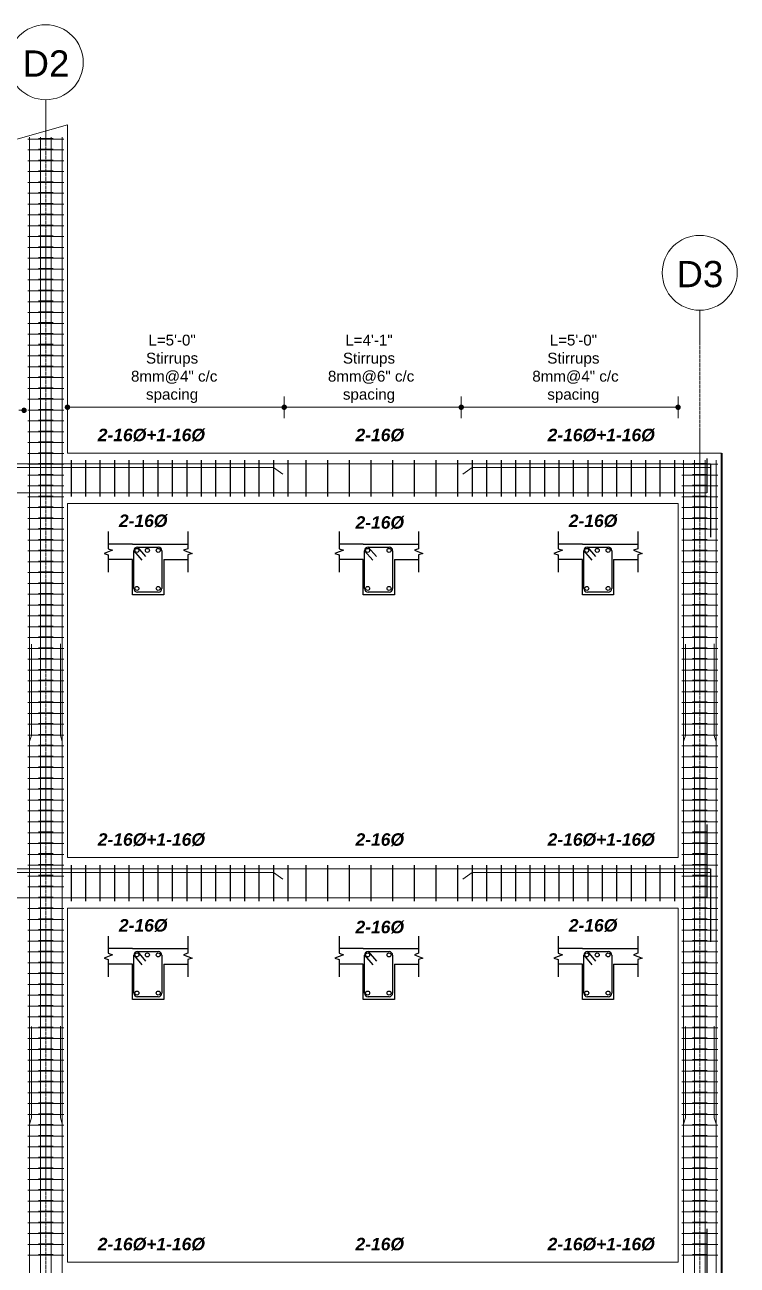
# Model space of a CAD drawing. Header units: inches. Extents: x 115570 to 265311, y 61168 to 314550.
# Drawn here: x 173047.9 to 173245, y 62646.5 to 62989.9 of the extents above; entities that cross this region are included whole.
import ezdxf

# ---------------------------------------------------------------- set-up
doc = ezdxf.new("R2010")
doc.units = ezdxf.units.IN
doc.header["$MEASUREMENT"] = 0
doc.linetypes.add('(edited 28 Aug)Admin Building_Umesh copy$0$DASHED', pattern=[0.75, 0.5, -0.25])
doc.layers.get('0').update_dxf_attribs({"lineweight": 25})
doc.layers.add('(edited 28 Aug)Admin Building_Umesh copy$0$0 Beam Rebar', color=3, linetype='Continuous')
doc.layers.add('0 Beam Rebar', color=3, linetype='Continuous')
for name, color, linetype, lineweight in [('(edited 28 Aug)Admin Building_Umesh copy$0$0 Center Line', 191, '(edited 28 Aug)Admin Building_Umesh copy$0$DASHED', 9), ('(edited 28 Aug)Admin Building_Umesh copy$0$0 Column Rebar', 4, 'Continuous', 20), ('0 dimension lines', 4, 'Continuous', 18), ('0 wall', 7, 'Continuous', 40)]:
    doc.layers.add(name, color=color, linetype=linetype, lineweight=lineweight)
doc.styles.add('(edited 28 Aug)Admin Building_Umesh copy$0$MtXpl_Arial', font='arialbi.ttf')
doc.styles.add('(edited 28 Aug)Admin Building_Umesh copy$0$Standard', font='arial.ttf')
doc.styles.add('arial.', font='arial.ttf')

# ---------------------------------------------------------------- blocks, each defined once
blk = doc.blocks.new('_Dot')
at = {"color": 0, "linetype": 'ByBlock', "lineweight": -2}
blk.add_line((-0.5, 0), (-1, 0), dxfattribs=at)
at = {"color": 0, "linetype": 'ByBlock', "const_width": 0.5}
blk.add_lwpolyline([(-0.25, 0, 1), (0.25, 0, 1)], format="xyb", close=True, dxfattribs=at)

msp = doc.modelspace()

# ---------------------------------------------------------------- linework, layer by layer
at = {"layer": '(edited 28 Aug)Admin Building_Umesh copy$0$0 Beam Rebar', "ltscale": 10, "transparency": 33554687}
for points in [[(173070.97, 62849.58), (173070.97, 62844.83), (173072.15, 62844.4), (173069.78, 62843.53), (173070.97, 62843.1), (173070.97, 62838.35)], [(173092.99, 62849.58), (173092.99, 62844.83), (173091.8, 62844.4), (173094.18, 62843.53), (173092.99, 62843.1), (173092.99, 62838.35)], [(173134.83, 62849.58), (173134.83, 62844.83), (173136.02, 62844.4), (173133.64, 62843.53), (173134.83, 62843.1), (173134.83, 62838.35)], [(173156.86, 62849.58), (173156.86, 62844.83), (173155.67, 62844.4), (173158.04, 62843.53), (173156.86, 62843.1), (173156.86, 62838.35)], [(173195.48, 62849.58), (173195.48, 62844.83), (173196.67, 62844.4), (173194.29, 62843.53), (173195.48, 62843.1), (173195.48, 62838.35)], [(173217.5, 62849.58), (173217.5, 62844.83), (173216.32, 62844.4), (173218.69, 62843.53), (173217.5, 62843.1), (173217.5, 62838.35)], [(173070.97, 62737.58), (173070.97, 62732.83), (173072.15, 62732.4), (173069.78, 62731.53), (173070.97, 62731.1), (173070.97, 62726.35)], [(173092.99, 62737.58), (173092.99, 62732.83), (173091.8, 62732.4), (173094.18, 62731.53), (173092.99, 62731.1), (173092.99, 62726.35)], [(173134.83, 62737.58), (173134.83, 62732.83), (173136.02, 62732.4), (173133.64, 62731.53), (173134.83, 62731.1), (173134.83, 62726.35)], [(173156.86, 62737.58), (173156.86, 62732.83), (173155.67, 62732.4), (173158.04, 62731.53), (173156.86, 62731.1), (173156.86, 62726.35)], [(173195.48, 62737.58), (173195.48, 62732.83), (173196.67, 62732.4), (173194.29, 62731.53), (173195.48, 62731.1), (173195.48, 62726.35)], [(173217.5, 62737.58), (173217.5, 62732.83), (173216.32, 62732.4), (173218.69, 62731.53), (173217.5, 62731.1), (173217.5, 62726.35)]]:
    msp.add_lwpolyline(points, dxfattribs=at)
for centre in [(173078.88, 62844.39), (173081.77, 62844.39), (173084.79, 62844.39), (173142.74, 62844.39), (173148.66, 62844.39), (173203.39, 62844.39), (173206.29, 62844.39), (173209.31, 62844.39), (173078.88, 62833.84), (173084.79, 62833.84), (173142.74, 62833.84), (173148.66, 62833.84), (173203.39, 62833.84), (173209.31, 62833.84), (173078.88, 62732.39), (173081.77, 62732.39), (173084.79, 62732.39), (173142.74, 62732.39), (173148.66, 62732.39), (173203.39, 62732.39), (173206.29, 62732.39), (173209.31, 62732.39), (173078.88, 62721.84), (173084.79, 62721.84), (173142.74, 62721.84), (173148.66, 62721.84), (173203.39, 62721.84), (173209.31, 62721.84)]:
    msp.add_circle(centre, 0.553, dxfattribs=at)
for centre, start, end in [((173079.05, 62844.28), 90, 180), ((173084.79, 62844.28), 0, 90), ((173142.91, 62844.28), 90, 180), ((173148.66, 62844.28), 0, 90), ((173203.56, 62844.28), 90, 180), ((173209.31, 62844.28), 0, 90), ((173079.05, 62833.84), 180, 270), ((173084.79, 62833.84), 270, 0), ((173142.91, 62833.84), 180, 270), ((173148.66, 62833.84), 270, 0), ((173203.56, 62833.84), 180, 270), ((173209.31, 62833.84), 270, 0), ((173079.05, 62732.28), 90, 180), ((173084.79, 62732.28), 0, 90), ((173142.91, 62732.28), 90, 180), ((173148.66, 62732.28), 0, 90), ((173203.56, 62732.28), 90, 180), ((173209.31, 62732.28), 0, 90), ((173079.05, 62721.84), 180, 270), ((173084.79, 62721.84), 270, 0), ((173142.91, 62721.84), 180, 270), ((173148.66, 62721.84), 270, 0), ((173203.56, 62721.84), 180, 270), ((173209.31, 62721.84), 270, 0)]:
    msp.add_arc(centre, 1.01, start, end, dxfattribs=at)
at = {"layer": '(edited 28 Aug)Admin Building_Umesh copy$0$0 Center Line', "ltscale": 0.01, "transparency": 33554559}
for p, q in [((173053.66, 62969.14), (173053.66, 62502.03)), ((173234.66, 62910.85), (173234.66, 62502.03))]:
    msp.add_line(p, q, dxfattribs=at)
at = {"layer": '(edited 28 Aug)Admin Building_Umesh copy$0$0 Center Line', "linetype": 'Continuous', "ltscale": 100, "transparency": 33554687}
for centre in [(173053.66, 62979.51), (173234.66, 62921.22)]:
    msp.add_circle(centre, 10.37, dxfattribs=at)
at = {"layer": '(edited 28 Aug)Admin Building_Umesh copy$0$0 Column Rebar'}
for p, q in [((173048.69, 62958.23), (173058.69, 62958.23)), ((173051.69, 62958.42), (173055.69, 62958.42)), ((173048.69, 62955.23), (173058.69, 62955.23)), ((173048.69, 62952.23), (173058.69, 62952.23)), ((173051.69, 62955.42), (173055.69, 62955.42)), ((173051.69, 62952.42), (173055.69, 62952.42)), ((173048.69, 62949.23), (173058.69, 62949.23)), ((173051.69, 62949.42), (173055.69, 62949.42)), ((173048.69, 62946.23), (173058.69, 62946.23)), ((173051.69, 62946.42), (173055.69, 62946.42)), ((173048.69, 62943.23), (173058.69, 62943.23)), ((173051.69, 62943.42), (173055.69, 62943.42)), ((173048.69, 62940.23), (173058.69, 62940.23)), ((173051.69, 62940.42), (173055.69, 62940.42)), ((173048.69, 62937.23), (173058.69, 62937.23)), ((173051.69, 62937.42), (173055.69, 62937.42)), ((173048.69, 62934.23), (173058.69, 62934.23)), ((173051.69, 62934.42), (173055.69, 62934.42)), ((173048.69, 62931.23), (173058.69, 62931.23)), ((173048.69, 62928.23), (173058.69, 62928.23)), ((173051.69, 62931.42), (173055.69, 62931.42)), ((173051.69, 62928.42), (173055.69, 62928.42)), ((173048.69, 62925.23), (173058.69, 62925.23)), ((173051.69, 62925.42), (173055.69, 62925.42)), ((173048.69, 62922.23), (173058.69, 62922.23)), ((173051.69, 62922.42), (173055.69, 62922.42)), ((173048.69, 62919.23), (173058.69, 62919.23)), ((173051.69, 62919.42), (173055.69, 62919.42)), ((173048.69, 62916.23), (173058.69, 62916.23)), ((173051.69, 62916.42), (173055.69, 62916.42)), ((173048.69, 62913.23), (173058.69, 62913.23)), ((173051.69, 62913.42), (173055.69, 62913.42)), ((173048.69, 62910.23), (173058.69, 62910.23)), ((173051.69, 62910.42), (173055.69, 62910.42)), ((173048.69, 62907.23), (173058.69, 62907.23)), ((173048.69, 62904.23), (173058.69, 62904.23)), ((173051.69, 62907.42), (173055.69, 62907.42)), ((173051.69, 62904.42), (173055.69, 62904.42)), ((173048.69, 62901.23), (173058.69, 62901.23)), ((173051.69, 62901.42), (173055.69, 62901.42)), ((173048.69, 62898.23), (173058.69, 62898.23)), ((173051.69, 62898.42), (173055.69, 62898.42)), ((173048.69, 62895.23), (173058.69, 62895.23)), ((173051.69, 62895.42), (173055.69, 62895.42)), ((173048.69, 62892.23), (173058.69, 62892.23)), ((173051.69, 62892.42), (173055.69, 62892.42)), ((173048.69, 62889.23), (173058.69, 62889.23)), ((173051.69, 62889.42), (173055.69, 62889.42)), ((173048.69, 62886.23), (173058.69, 62886.23)), ((173051.69, 62886.42), (173055.69, 62886.42)), ((173048.69, 62883.23), (173058.69, 62883.23)), ((173048.69, 62880.23), (173058.69, 62880.23)), ((173051.69, 62883.42), (173055.69, 62883.42)), ((173051.69, 62880.42), (173055.69, 62880.42)), ((173048.69, 62877.23), (173058.69, 62877.23)), ((173051.69, 62877.42), (173055.69, 62877.42)), ((173048.69, 62874.23), (173058.69, 62874.23)), ((173051.69, 62874.42), (173055.69, 62874.42)), ((173048.69, 62871.23), (173058.69, 62871.23)), ((173051.69, 62871.42), (173055.69, 62871.42)), ((173048.69, 62868.23), (173058.69, 62868.23)), ((173051.69, 62868.42), (173055.69, 62868.42)), ((173229.69, 62868.23), (173239.69, 62868.23)), ((173232.69, 62868.42), (173236.69, 62868.42)), ((173048.69, 62865.23), (173058.69, 62865.23)), ((173051.69, 62865.42), (173055.69, 62865.42)), ((173229.69, 62865.23), (173239.69, 62865.23)), ((173232.69, 62865.42), (173236.69, 62865.42)), ((173048.69, 62862.23), (173058.69, 62862.23)), ((173051.69, 62862.42), (173055.69, 62862.42)), ((173229.69, 62862.23), (173239.69, 62862.23)), ((173232.69, 62862.42), (173236.69, 62862.42)), ((173048.69, 62859.23), (173058.69, 62859.23)), ((173048.69, 62856.23), (173058.69, 62856.23)), ((173051.69, 62859.42), (173055.69, 62859.42)), ((173051.69, 62856.42), (173055.69, 62856.42)), ((173229.69, 62859.23), (173239.69, 62859.23)), ((173229.69, 62856.23), (173239.69, 62856.23)), ((173232.69, 62859.42), (173236.69, 62859.42)), ((173232.69, 62856.42), (173236.69, 62856.42)), ((173048.69, 62853.23), (173058.69, 62853.23)), ((173051.69, 62853.42), (173055.69, 62853.42)), ((173229.69, 62853.23), (173239.69, 62853.23)), ((173232.69, 62853.42), (173236.69, 62853.42)), ((173048.69, 62850.23), (173058.69, 62850.23)), ((173051.69, 62850.42), (173055.69, 62850.42)), ((173229.69, 62850.23), (173239.69, 62850.23)), ((173232.69, 62850.42), (173236.69, 62850.42)), ((173048.69, 62847.23), (173058.69, 62847.23)), ((173051.69, 62847.42), (173055.69, 62847.42)), ((173229.69, 62847.23), (173239.69, 62847.23)), ((173232.69, 62847.42), (173236.69, 62847.42)), ((173048.69, 62844.23), (173058.69, 62844.23)), ((173051.69, 62844.42), (173055.69, 62844.42)), ((173229.69, 62844.23), (173239.69, 62844.23)), ((173232.69, 62844.42), (173236.69, 62844.42)), ((173048.69, 62841.23), (173058.69, 62841.23)), ((173051.69, 62841.42), (173055.69, 62841.42)), ((173229.69, 62841.23), (173239.69, 62841.23)), ((173232.69, 62841.42), (173236.69, 62841.42)), ((173048.69, 62838.23), (173058.69, 62838.23)), ((173051.69, 62838.42), (173055.69, 62838.42)), ((173051.69, 62835.42), (173055.69, 62835.42)), ((173229.69, 62838.23), (173239.69, 62838.23)), ((173232.69, 62838.42), (173236.69, 62838.42)), ((173232.69, 62835.42), (173236.69, 62835.42)), ((173048.69, 62835.23), (173058.69, 62835.23)), ((173048.69, 62832.23), (173058.69, 62832.23)), ((173051.69, 62832.42), (173055.69, 62832.42)), ((173229.69, 62835.23), (173239.69, 62835.23)), ((173229.69, 62832.23), (173239.69, 62832.23)), ((173232.69, 62832.42), (173236.69, 62832.42)), ((173048.69, 62829.23), (173058.69, 62829.23)), ((173051.69, 62829.42), (173055.69, 62829.42)), ((173229.69, 62829.23), (173239.69, 62829.23)), ((173232.69, 62829.42), (173236.69, 62829.42)), ((173048.69, 62826.23), (173058.69, 62826.23)), ((173051.69, 62826.42), (173055.69, 62826.42)), ((173229.69, 62826.23), (173239.69, 62826.23)), ((173232.69, 62826.42), (173236.69, 62826.42)), ((173048.69, 62823.23), (173058.69, 62823.23)), ((173051.69, 62823.42), (173055.69, 62823.42)), ((173229.69, 62823.23), (173239.69, 62823.23)), ((173232.69, 62823.42), (173236.69, 62823.42)), ((173048.69, 62820.23), (173058.69, 62820.23)), ((173051.69, 62820.42), (173055.69, 62820.42)), ((173229.69, 62820.23), (173239.69, 62820.23)), ((173232.69, 62820.42), (173236.69, 62820.42)), ((173048.69, 62817.23), (173058.69, 62817.23)), ((173051.69, 62817.42), (173055.69, 62817.42)), ((173229.69, 62817.23), (173239.69, 62817.23)), ((173232.69, 62817.42), (173236.69, 62817.42)), ((173048.69, 62814.23), (173058.69, 62814.23)), ((173051.69, 62814.42), (173055.69, 62814.42)), ((173051.69, 62811.42), (173055.69, 62811.42)), ((173229.69, 62814.23), (173239.69, 62814.23)), ((173232.69, 62814.42), (173236.69, 62814.42)), ((173232.69, 62811.42), (173236.69, 62811.42)), ((173048.69, 62811.23), (173058.69, 62811.23)), ((173048.69, 62808.23), (173058.69, 62808.23)), ((173051.69, 62808.42), (173055.69, 62808.42)), ((173229.69, 62811.23), (173239.69, 62811.23)), ((173229.69, 62808.23), (173239.69, 62808.23)), ((173232.69, 62808.42), (173236.69, 62808.42)), ((173048.69, 62805.23), (173058.69, 62805.23)), ((173051.69, 62805.42), (173055.69, 62805.42)), ((173229.69, 62805.23), (173239.69, 62805.23)), ((173232.69, 62805.42), (173236.69, 62805.42)), ((173048.69, 62802.23), (173058.69, 62802.23)), ((173051.69, 62802.42), (173055.69, 62802.42)), ((173229.69, 62802.23), (173239.69, 62802.23)), ((173232.69, 62802.42), (173236.69, 62802.42)), ((173048.69, 62799.23), (173058.69, 62799.23)), ((173051.69, 62799.42), (173055.69, 62799.42)), ((173229.69, 62799.23), (173239.69, 62799.23)), ((173232.69, 62799.42), (173236.69, 62799.42)), ((173048.69, 62796.23), (173058.69, 62796.23)), ((173051.69, 62796.42), (173055.69, 62796.42)), ((173229.69, 62796.23), (173239.69, 62796.23)), ((173232.69, 62796.42), (173236.69, 62796.42)), ((173048.69, 62793.23), (173058.69, 62793.23)), ((173051.69, 62793.42), (173055.69, 62793.42)), ((173229.69, 62793.23), (173239.69, 62793.23)), ((173232.69, 62793.42), (173236.69, 62793.42)), ((173048.69, 62790.23), (173058.69, 62790.23)), ((173051.69, 62790.42), (173055.69, 62790.42)), ((173051.69, 62787.42), (173055.69, 62787.42)), ((173229.69, 62790.23), (173239.69, 62790.23)), ((173232.69, 62790.42), (173236.69, 62790.42)), ((173232.69, 62787.42), (173236.69, 62787.42)), ((173048.69, 62787.23), (173058.69, 62787.23)), ((173048.69, 62784.23), (173058.69, 62784.23)), ((173051.69, 62784.42), (173055.69, 62784.42)), ((173229.69, 62787.23), (173239.69, 62787.23)), ((173229.69, 62784.23), (173239.69, 62784.23)), ((173232.69, 62784.42), (173236.69, 62784.42)), ((173048.69, 62781.23), (173058.69, 62781.23)), ((173051.69, 62781.42), (173055.69, 62781.42)), ((173229.69, 62781.23), (173239.69, 62781.23)), ((173232.69, 62781.42), (173236.69, 62781.42)), ((173048.69, 62778.23), (173058.69, 62778.23)), ((173051.69, 62778.42), (173055.69, 62778.42)), ((173229.69, 62778.23), (173239.69, 62778.23)), ((173232.69, 62778.42), (173236.69, 62778.42)), ((173048.69, 62775.23), (173058.69, 62775.23)), ((173051.69, 62775.42), (173055.69, 62775.42)), ((173229.69, 62775.23), (173239.69, 62775.23)), ((173232.69, 62775.42), (173236.69, 62775.42)), ((173048.69, 62772.23), (173058.69, 62772.23)), ((173051.69, 62772.42), (173055.69, 62772.42)), ((173229.69, 62772.23), (173239.69, 62772.23)), ((173232.69, 62772.42), (173236.69, 62772.42)), ((173048.69, 62769.23), (173058.69, 62769.23)), ((173051.69, 62769.42), (173055.69, 62769.42)), ((173229.69, 62769.23), (173239.69, 62769.23)), ((173232.69, 62769.42), (173236.69, 62769.42)), ((173048.69, 62766.23), (173058.69, 62766.23)), ((173051.69, 62766.42), (173055.69, 62766.42)), ((173051.69, 62763.42), (173055.69, 62763.42)), ((173229.69, 62766.23), (173239.69, 62766.23)), ((173232.69, 62766.42), (173236.69, 62766.42)), ((173232.69, 62763.42), (173236.69, 62763.42)), ((173048.69, 62763.23), (173058.69, 62763.23)), ((173048.69, 62760.23), (173058.69, 62760.23)), ((173051.69, 62760.42), (173055.69, 62760.42)), ((173229.69, 62763.23), (173239.69, 62763.23)), ((173229.69, 62760.23), (173239.69, 62760.23)), ((173232.69, 62760.42), (173236.69, 62760.42)), ((173048.69, 62757.23), (173058.69, 62757.23)), ((173051.69, 62757.42), (173055.69, 62757.42)), ((173229.69, 62757.23), (173239.69, 62757.23)), ((173232.69, 62757.42), (173236.69, 62757.42)), ((173048.69, 62754.23), (173058.69, 62754.23)), ((173051.69, 62754.42), (173055.69, 62754.42)), ((173229.69, 62754.23), (173239.69, 62754.23)), ((173232.69, 62754.42), (173236.69, 62754.42)), ((173048.69, 62751.23), (173058.69, 62751.23)), ((173051.69, 62751.42), (173055.69, 62751.42)), ((173229.69, 62751.23), (173239.69, 62751.23)), ((173232.69, 62751.42), (173236.69, 62751.42)), ((173048.69, 62748.23), (173058.69, 62748.23)), ((173051.69, 62748.42), (173055.69, 62748.42)), ((173229.69, 62748.23), (173239.69, 62748.23)), ((173232.69, 62748.42), (173236.69, 62748.42)), ((173048.69, 62745.23), (173058.69, 62745.23)), ((173051.69, 62745.42), (173055.69, 62745.42)), ((173229.69, 62745.23), (173239.69, 62745.23)), ((173232.69, 62745.42), (173236.69, 62745.42)), ((173048.69, 62742.23), (173058.69, 62742.23)), ((173051.69, 62742.42), (173055.69, 62742.42)), ((173051.69, 62739.42), (173055.69, 62739.42)), ((173229.69, 62742.23), (173239.69, 62742.23)), ((173232.69, 62742.42), (173236.69, 62742.42)), ((173232.69, 62739.42), (173236.69, 62739.42)), ((173048.69, 62739.23), (173058.69, 62739.23)), ((173048.69, 62736.23), (173058.69, 62736.23)), ((173051.69, 62736.42), (173055.69, 62736.42)), ((173229.69, 62739.23), (173239.69, 62739.23)), ((173229.69, 62736.23), (173239.69, 62736.23)), ((173232.69, 62736.42), (173236.69, 62736.42)), ((173048.69, 62733.23), (173058.69, 62733.23)), ((173051.69, 62733.42), (173055.69, 62733.42)), ((173229.69, 62733.23), (173239.69, 62733.23)), ((173232.69, 62733.42), (173236.69, 62733.42)), ((173048.69, 62730.23), (173058.69, 62730.23)), ((173051.69, 62730.42), (173055.69, 62730.42)), ((173229.69, 62730.23), (173239.69, 62730.23)), ((173232.69, 62730.42), (173236.69, 62730.42)), ((173048.69, 62727.23), (173058.69, 62727.23)), ((173051.69, 62727.42), (173055.69, 62727.42)), ((173229.69, 62727.23), (173239.69, 62727.23)), ((173232.69, 62727.42), (173236.69, 62727.42)), ((173048.69, 62724.23), (173058.69, 62724.23)), ((173051.69, 62724.42), (173055.69, 62724.42)), ((173229.69, 62724.23), (173239.69, 62724.23)), ((173232.69, 62724.42), (173236.69, 62724.42)), ((173048.69, 62721.23), (173058.69, 62721.23)), ((173051.69, 62721.42), (173055.69, 62721.42)), ((173229.69, 62721.23), (173239.69, 62721.23)), ((173232.69, 62721.42), (173236.69, 62721.42)), ((173048.69, 62718.23), (173058.69, 62718.23)), ((173048.69, 62715.23), (173058.69, 62715.23)), ((173051.69, 62718.42), (173055.69, 62718.42)), ((173051.69, 62715.42), (173055.69, 62715.42)), ((173229.69, 62718.23), (173239.69, 62718.23)), ((173229.69, 62715.23), (173239.69, 62715.23)), ((173232.69, 62718.42), (173236.69, 62718.42)), ((173232.69, 62715.42), (173236.69, 62715.42)), ((173048.69, 62712.23), (173058.69, 62712.23)), ((173051.69, 62712.42), (173055.69, 62712.42)), ((173229.69, 62712.23), (173239.69, 62712.23)), ((173232.69, 62712.42), (173236.69, 62712.42)), ((173048.69, 62709.23), (173058.69, 62709.23)), ((173051.69, 62709.42), (173055.69, 62709.42)), ((173229.69, 62709.23), (173239.69, 62709.23)), ((173232.69, 62709.42), (173236.69, 62709.42)), ((173048.69, 62706.23), (173058.69, 62706.23)), ((173051.69, 62706.42), (173055.69, 62706.42)), ((173229.69, 62706.23), (173239.69, 62706.23)), ((173232.69, 62706.42), (173236.69, 62706.42)), ((173048.69, 62703.23), (173058.69, 62703.23)), ((173051.69, 62703.42), (173055.69, 62703.42)), ((173229.69, 62703.23), (173239.69, 62703.23)), ((173232.69, 62703.42), (173236.69, 62703.42)), ((173048.69, 62700.23), (173058.69, 62700.23)), ((173051.69, 62700.42), (173055.69, 62700.42)), ((173229.69, 62700.23), (173239.69, 62700.23)), ((173232.69, 62700.42), (173236.69, 62700.42)), ((173048.69, 62697.23), (173058.69, 62697.23)), ((173051.69, 62697.42), (173055.69, 62697.42)), ((173229.69, 62697.23), (173239.69, 62697.23)), ((173232.69, 62697.42), (173236.69, 62697.42)), ((173048.69, 62694.23), (173058.69, 62694.23)), ((173048.69, 62691.23), (173058.69, 62691.23)), ((173051.69, 62694.42), (173055.69, 62694.42)), ((173051.69, 62691.42), (173055.69, 62691.42)), ((173229.69, 62694.23), (173239.69, 62694.23)), ((173229.69, 62691.23), (173239.69, 62691.23)), ((173232.69, 62694.42), (173236.69, 62694.42)), ((173232.69, 62691.42), (173236.69, 62691.42)), ((173048.69, 62688.23), (173058.69, 62688.23)), ((173051.69, 62688.42), (173055.69, 62688.42)), ((173229.69, 62688.23), (173239.69, 62688.23)), ((173232.69, 62688.42), (173236.69, 62688.42)), ((173048.69, 62685.23), (173058.69, 62685.23)), ((173051.69, 62685.42), (173055.69, 62685.42)), ((173229.69, 62685.23), (173239.69, 62685.23)), ((173232.69, 62685.42), (173236.69, 62685.42)), ((173048.69, 62682.23), (173058.69, 62682.23)), ((173051.69, 62682.42), (173055.69, 62682.42)), ((173229.69, 62682.23), (173239.69, 62682.23)), ((173232.69, 62682.42), (173236.69, 62682.42)), ((173048.69, 62679.23), (173058.69, 62679.23)), ((173051.69, 62679.42), (173055.69, 62679.42)), ((173229.69, 62679.23), (173239.69, 62679.23)), ((173232.69, 62679.42), (173236.69, 62679.42)), ((173048.69, 62676.23), (173058.69, 62676.23)), ((173051.69, 62676.42), (173055.69, 62676.42)), ((173229.69, 62676.23), (173239.69, 62676.23)), ((173232.69, 62676.42), (173236.69, 62676.42)), ((173048.69, 62673.23), (173058.69, 62673.23)), ((173051.69, 62673.42), (173055.69, 62673.42)), ((173229.69, 62673.23), (173239.69, 62673.23)), ((173232.69, 62673.42), (173236.69, 62673.42)), ((173048.69, 62670.23), (173058.69, 62670.23)), ((173048.69, 62667.23), (173058.69, 62667.23)), ((173051.69, 62670.42), (173055.69, 62670.42)), ((173051.69, 62667.42), (173055.69, 62667.42)), ((173229.69, 62670.23), (173239.69, 62670.23)), ((173229.69, 62667.23), (173239.69, 62667.23)), ((173232.69, 62670.42), (173236.69, 62670.42)), ((173232.69, 62667.42), (173236.69, 62667.42)), ((173048.69, 62664.23), (173058.69, 62664.23)), ((173051.69, 62664.42), (173055.69, 62664.42)), ((173229.69, 62664.23), (173239.69, 62664.23)), ((173232.69, 62664.42), (173236.69, 62664.42)), ((173048.69, 62661.23), (173058.69, 62661.23)), ((173051.69, 62661.42), (173055.69, 62661.42)), ((173229.69, 62661.23), (173239.69, 62661.23)), ((173232.69, 62661.42), (173236.69, 62661.42)), ((173048.69, 62658.23), (173058.69, 62658.23)), ((173051.69, 62658.42), (173055.69, 62658.42)), ((173229.69, 62658.23), (173239.69, 62658.23)), ((173232.69, 62658.42), (173236.69, 62658.42)), ((173048.69, 62655.23), (173058.69, 62655.23)), ((173051.69, 62655.42), (173055.69, 62655.42)), ((173229.69, 62655.23), (173239.69, 62655.23)), ((173232.69, 62655.42), (173236.69, 62655.42)), ((173048.69, 62652.23), (173058.69, 62652.23)), ((173051.69, 62652.42), (173055.69, 62652.42)), ((173229.69, 62652.23), (173239.69, 62652.23)), ((173232.69, 62652.42), (173236.69, 62652.42)), ((173048.69, 62649.23), (173058.69, 62649.23)), ((173051.69, 62649.42), (173055.69, 62649.42)), ((173229.69, 62649.23), (173239.69, 62649.23)), ((173232.69, 62649.42), (173236.69, 62649.42))]:
    msp.add_line(p, q, dxfattribs=at)
at = {"layer": '(edited 28 Aug)Admin Building_Umesh copy$0$0 Column Rebar', "ltscale": 10, "transparency": 33554687}
for p, q in [((173049.19, 62581.45), (173049.19, 62958.78)), ((173052.19, 62581.45), (173052.19, 62958.78)), ((173055.19, 62581.45), (173055.19, 62958.78)), ((173058.19, 62581.45), (173058.19, 62958.78)), ((173230.19, 62581.45), (173230.19, 62869.32)), ((173233.19, 62581.45), (173233.19, 62869.32)), ((173236.19, 62581.45), (173236.19, 62869.32)), ((173239.19, 62581.45), (173239.19, 62869.32))]:
    msp.add_line(p, q, dxfattribs=at)
at = {"layer": '(edited 28 Aug)Admin Building_Umesh copy$0$0 Column Rebar'}
for points in [[(173049.19, 62791.45), (173049.69, 62793.12), (173049.69, 62818.45)], [(173058.19, 62791.51), (173057.69, 62793.16), (173057.69, 62818.51)], [(173230.19, 62791.45), (173230.69, 62793.12), (173230.69, 62818.45)], [(173239.19, 62791.51), (173238.69, 62793.16), (173238.69, 62818.51)], [(173049.19, 62685.58), (173049.69, 62687.25), (173049.69, 62712.58)], [(173058.19, 62685.63), (173057.69, 62687.29), (173057.69, 62712.63)], [(173230.19, 62685.58), (173230.69, 62687.25), (173230.69, 62712.58)], [(173239.19, 62685.63), (173238.69, 62687.29), (173238.69, 62712.63)]]:
    msp.add_lwpolyline(points, dxfattribs=at)
at = {"layer": '0 Beam Rebar', "ltscale": 10, "transparency": 33554687}
for p, q in [((173236.66, 62869.82), (173236.66, 62860.32)), ((173237.66, 62868.32), (173237.66, 62848.08)), ((173077.66, 62846.13), (173070.97, 62846.13)), ((173077.66, 62846.13), (173086.3, 62846.13)), ((173086.3, 62846.13), (173092.99, 62846.13)), ((173141.52, 62846.13), (173134.83, 62846.13)), ((173141.52, 62846.13), (173150.16, 62846.13)), ((173150.16, 62846.13), (173156.86, 62846.13)), ((173202.17, 62846.13), (173195.48, 62846.13)), ((173202.17, 62846.13), (173210.81, 62846.13)), ((173210.81, 62846.13), (173217.5, 62846.13)), ((173078.04, 62833.84), (173078.04, 62844.28)), ((173078.04, 62844.28), (173080.29, 62841.65)), ((173079.05, 62845.29), (173084.79, 62845.29)), ((173079.05, 62845.29), (173081.29, 62842.66)), ((173085.8, 62844.28), (173085.8, 62833.84)), ((173141.91, 62833.84), (173141.91, 62844.28)), ((173141.91, 62844.28), (173144.15, 62841.65)), ((173142.91, 62845.29), (173148.66, 62845.29)), ((173142.91, 62845.29), (173145.16, 62842.66)), ((173149.67, 62844.28), (173149.67, 62833.84)), ((173202.55, 62833.84), (173202.55, 62844.28)), ((173202.55, 62844.28), (173204.8, 62841.65)), ((173203.56, 62845.29), (173209.31, 62845.29)), ((173203.56, 62845.29), (173205.8, 62842.66)), ((173210.31, 62844.28), (173210.31, 62833.84)), ((173077.66, 62841.81), (173070.97, 62841.81)), ((173077.66, 62832.03), (173077.66, 62841.81)), ((173086.3, 62841.81), (173086.3, 62832.03)), ((173086.3, 62841.81), (173092.99, 62841.81)), ((173141.52, 62841.81), (173134.83, 62841.81)), ((173141.52, 62832.03), (173141.52, 62841.81)), ((173150.16, 62841.81), (173150.16, 62832.03)), ((173150.16, 62841.81), (173156.86, 62841.81)), ((173202.17, 62841.81), (173195.48, 62841.81)), ((173202.17, 62832.03), (173202.17, 62841.81)), ((173210.81, 62841.81), (173210.81, 62832.03)), ((173210.81, 62841.81), (173217.5, 62841.81)), ((173086.3, 62832.03), (173077.66, 62832.03)), ((173084.79, 62832.83), (173079.05, 62832.83)), ((173150.16, 62832.03), (173141.52, 62832.03)), ((173148.66, 62832.83), (173142.91, 62832.83)), ((173210.81, 62832.03), (173202.17, 62832.03)), ((173209.31, 62832.83), (173203.56, 62832.83)), ((173236.66, 62768.46), (173236.66, 62748.23)), ((173237.66, 62756.23), (173237.66, 62735.99)), ((173077.66, 62734.13), (173070.97, 62734.13)), ((173077.66, 62734.13), (173086.3, 62734.13)), ((173079.05, 62733.29), (173084.79, 62733.29)), ((173079.05, 62733.29), (173081.29, 62730.66)), ((173086.3, 62734.13), (173092.99, 62734.13)), ((173141.52, 62734.13), (173134.83, 62734.13)), ((173141.52, 62734.13), (173150.16, 62734.13)), ((173142.91, 62733.29), (173148.66, 62733.29)), ((173142.91, 62733.29), (173145.16, 62730.66)), ((173150.16, 62734.13), (173156.86, 62734.13)), ((173202.17, 62734.13), (173195.48, 62734.13)), ((173202.17, 62734.13), (173210.81, 62734.13)), ((173203.56, 62733.29), (173209.31, 62733.29)), ((173203.56, 62733.29), (173205.8, 62730.66)), ((173210.81, 62734.13), (173217.5, 62734.13)), ((173077.66, 62729.81), (173070.97, 62729.81)), ((173077.66, 62720.03), (173077.66, 62729.81)), ((173078.04, 62721.84), (173078.04, 62732.28)), ((173078.04, 62732.28), (173080.29, 62729.65)), ((173085.8, 62732.28), (173085.8, 62721.84)), ((173086.3, 62729.81), (173086.3, 62720.03)), ((173086.3, 62729.81), (173092.99, 62729.81)), ((173141.52, 62729.81), (173134.83, 62729.81)), ((173141.52, 62720.03), (173141.52, 62729.81)), ((173141.91, 62721.84), (173141.91, 62732.28)), ((173141.91, 62732.28), (173144.15, 62729.65)), ((173149.67, 62732.28), (173149.67, 62721.84)), ((173150.16, 62729.81), (173150.16, 62720.03)), ((173150.16, 62729.81), (173156.86, 62729.81)), ((173202.17, 62729.81), (173195.48, 62729.81)), ((173202.17, 62720.03), (173202.17, 62729.81)), ((173202.55, 62721.84), (173202.55, 62732.28)), ((173202.55, 62732.28), (173204.8, 62729.65)), ((173210.31, 62732.28), (173210.31, 62721.84)), ((173210.81, 62729.81), (173210.81, 62720.03)), ((173210.81, 62729.81), (173217.5, 62729.81)), ((173086.3, 62720.03), (173077.66, 62720.03)), ((173084.79, 62720.83), (173079.05, 62720.83)), ((173150.16, 62720.03), (173141.52, 62720.03)), ((173148.66, 62720.83), (173142.91, 62720.83)), ((173210.81, 62720.03), (173202.17, 62720.03)), ((173209.31, 62720.83), (173203.56, 62720.83)), ((173236.66, 62656.56), (173236.66, 62636.32))]:
    msp.add_line(p, q, dxfattribs=at)
at = {"layer": '0 Beam Rebar', "lineweight": 15}
for p, q in [((173237.66, 62868.32), (172869.08, 62868.32)), ((173236.66, 62860.32), (172870.08, 62860.32)), ((173237.66, 62756.23), (172869.08, 62756.23)), ((173236.66, 62748.23), (172870.08, 62748.23))]:
    msp.add_line(p, q, dxfattribs=at)
at = {"layer": '0 Beam Rebar'}
for p, q in [((173060.66, 62869.32), (173060.66, 62859.32)), ((173064.66, 62869.32), (173064.66, 62859.32)), ((173068.66, 62869.32), (173068.66, 62859.32)), ((173072.66, 62869.32), (173072.66, 62859.32)), ((173076.66, 62869.32), (173076.66, 62859.32)), ((173080.66, 62869.32), (173080.66, 62859.32)), ((173084.66, 62869.32), (173084.66, 62859.32)), ((173088.66, 62869.32), (173088.66, 62859.32)), ((173092.66, 62869.32), (173092.66, 62859.32)), ((173096.66, 62869.32), (173096.66, 62859.32)), ((173100.66, 62869.32), (173100.66, 62859.32)), ((173104.66, 62869.32), (173104.66, 62859.32)), ((173108.66, 62869.32), (173108.66, 62859.32)), ((173112.66, 62869.32), (173112.66, 62859.32)), ((173116.66, 62869.32), (173116.66, 62859.32)), ((173120.66, 62869.32), (173120.66, 62859.32)), ((173125.66, 62869.32), (173125.66, 62859.32)), ((173131.66, 62869.32), (173131.66, 62859.32)), ((173137.66, 62869.32), (173137.66, 62859.32)), ((173143.66, 62869.32), (173143.66, 62859.32)), ((173149.66, 62869.32), (173149.66, 62859.32)), ((173155.66, 62869.32), (173155.66, 62859.32)), ((173161.66, 62869.32), (173161.66, 62859.32)), ((173167.66, 62869.32), (173167.66, 62859.32)), ((173171.66, 62869.32), (173171.66, 62859.32)), ((173175.66, 62869.32), (173175.66, 62859.32)), ((173179.66, 62869.32), (173179.66, 62859.32)), ((173183.66, 62869.32), (173183.66, 62859.32)), ((173187.66, 62869.32), (173187.66, 62859.32)), ((173191.66, 62869.32), (173191.66, 62859.32)), ((173195.66, 62869.32), (173195.66, 62859.32)), ((173199.66, 62869.32), (173199.66, 62859.32)), ((173203.66, 62869.32), (173203.66, 62859.32)), ((173207.66, 62869.32), (173207.66, 62859.32)), ((173211.66, 62869.32), (173211.66, 62859.32)), ((173215.66, 62869.32), (173215.66, 62859.32)), ((173219.66, 62869.32), (173219.66, 62859.32)), ((173223.66, 62869.32), (173223.66, 62859.32)), ((173227.66, 62869.32), (173227.66, 62859.32)), ((173060.66, 62757.23), (173060.66, 62747.23)), ((173064.66, 62757.23), (173064.66, 62747.23)), ((173068.66, 62757.23), (173068.66, 62747.23)), ((173072.66, 62757.23), (173072.66, 62747.23)), ((173076.66, 62757.23), (173076.66, 62747.23)), ((173080.66, 62757.23), (173080.66, 62747.23)), ((173084.66, 62757.23), (173084.66, 62747.23)), ((173088.66, 62757.23), (173088.66, 62747.23)), ((173092.66, 62757.23), (173092.66, 62747.23)), ((173096.66, 62757.23), (173096.66, 62747.23)), ((173100.66, 62757.23), (173100.66, 62747.23)), ((173104.66, 62757.23), (173104.66, 62747.23)), ((173108.66, 62757.23), (173108.66, 62747.23)), ((173112.66, 62757.23), (173112.66, 62747.23)), ((173116.66, 62757.23), (173116.66, 62747.23)), ((173120.66, 62757.23), (173120.66, 62747.23)), ((173125.66, 62757.23), (173125.66, 62747.23)), ((173131.66, 62757.23), (173131.66, 62747.23)), ((173137.66, 62757.23), (173137.66, 62747.23)), ((173143.66, 62757.23), (173143.66, 62747.23)), ((173149.66, 62757.23), (173149.66, 62747.23)), ((173155.66, 62757.23), (173155.66, 62747.23)), ((173161.66, 62757.23), (173161.66, 62747.23)), ((173167.66, 62757.23), (173167.66, 62747.23)), ((173171.66, 62757.23), (173171.66, 62747.23)), ((173175.66, 62757.23), (173175.66, 62747.23)), ((173179.66, 62757.23), (173179.66, 62747.23)), ((173183.66, 62757.23), (173183.66, 62747.23)), ((173187.66, 62757.23), (173187.66, 62747.23)), ((173191.66, 62757.23), (173191.66, 62747.23)), ((173195.66, 62757.23), (173195.66, 62747.23)), ((173199.66, 62757.23), (173199.66, 62747.23)), ((173203.66, 62757.23), (173203.66, 62747.23)), ((173207.66, 62757.23), (173207.66, 62747.23)), ((173211.66, 62757.23), (173211.66, 62747.23)), ((173215.66, 62757.23), (173215.66, 62747.23)), ((173219.66, 62757.23), (173219.66, 62747.23)), ((173223.66, 62757.23), (173223.66, 62747.23)), ((173227.66, 62757.23), (173227.66, 62747.23))]:
    msp.add_line(p, q, dxfattribs=at)
at = {"layer": '0 Beam Rebar', "lineweight": 15}
for points in [[(173119.25, 62865.49), (173116.66, 62867.32), (173003.66, 62867.32), (173001.07, 62865.49)], [(173237.66, 62867.32), (173171.66, 62867.32), (173169.07, 62865.49)], [(173119.25, 62753.39), (173116.66, 62755.23), (173003.66, 62755.23), (173001.07, 62753.39)], [(173237.66, 62755.23), (173171.66, 62755.23), (173169.07, 62753.39)]]:
    msp.add_lwpolyline(points, dxfattribs=at)
at = {"layer": '0 dimension lines'}
for p, q in [((173059.66, 62881), (173059.66, 62887)), ((173119.66, 62881), (173119.66, 62887)), ((173119.66, 62881), (173119.66, 62887)), ((173168.66, 62881), (173168.66, 62887)), ((173168.66, 62881), (173168.66, 62887)), ((173228.66, 62881), (173228.66, 62887)), ((173061.16, 62884), (173118.16, 62884)), ((173167.16, 62884), (173121.16, 62884)), ((173170.16, 62884), (173227.16, 62884))]:
    msp.add_line(p, q, dxfattribs=at)
at = {"layer": '0 wall', "lineweight": 15}
for p, q in [((172903.66, 62917.32), (173059.66, 62962.23)), ((173059.66, 62871.32), (173059.66, 62962.23)), ((173059.66, 62871.32), (173240.66, 62871.32)), ((173059.66, 62857.32), (173059.66, 62759.32)), ((173059.66, 62857.32), (173228.66, 62857.32)), ((173228.66, 62857.32), (173228.66, 62759.32)), ((173059.66, 62759.32), (173228.66, 62759.32)), ((173059.66, 62745.32), (173059.66, 62647.32)), ((173059.66, 62745.32), (173228.66, 62745.32)), ((173228.66, 62745.32), (173228.66, 62647.32)), ((173059.66, 62647.32), (173228.66, 62647.32))]:
    msp.add_line(p, q, dxfattribs=at)
at = {"layer": '0 wall'}
msp.add_line((173240.66, 62871.32), (173240.66, 62511.09), dxfattribs=at)

# ---------------------------------------------------------------- block references
at = {"layer": '0 dimension lines', "xscale": 1.5, "yscale": 1.5, "zscale": 1.5}
for p in [(173047.66, 62883.15), (173119.66, 62884), (173168.66, 62884), (173228.66, 62884)]:
    msp.add_blockref('_Dot', p, dxfattribs=at)
at = {"layer": '0 dimension lines', "xscale": 1.5, "yscale": 1.5, "zscale": 1.5, "rotation": 180}
for p in [(173059.66, 62884), (173119.66, 62884), (173168.66, 62884)]:
    msp.add_blockref('_Dot', p, dxfattribs=at)

# ---------------------------------------------------------------- texts
at = {"layer": '(edited 28 Aug)Admin Building_Umesh copy$0$0 Beam Rebar', "color": 0, "transparency": 33554687, "style": '(edited 28 Aug)Admin Building_Umesh copy$0$MtXpl_Arial'}
for s, p in [('2-16Ø+1-16Ø', (173068.05, 62874.61)), ('2-16Ø', (173139.39, 62874.61)), ('2-16Ø+1-16Ø', (173192.56, 62874.61)), ('2-16Ø', (173073.91, 62850.85)), ('2-16Ø', (173139.39, 62850.38)), ('2-16Ø', (173198.42, 62850.85)), ('2-16Ø+1-16Ø', (173068.05, 62762.61)), ('2-16Ø', (173139.39, 62762.61)), ('2-16Ø+1-16Ø', (173192.56, 62762.61)), ('2-16Ø', (173073.91, 62738.85)), ('2-16Ø', (173139.39, 62738.38)), ('2-16Ø', (173198.42, 62738.85)), ('2-16Ø+1-16Ø', (173068.05, 62650.61)), ('2-16Ø', (173139.39, 62650.61)), ('2-16Ø+1-16Ø', (173192.56, 62650.61))]:
    msp.add_text(s, height=3.456, dxfattribs=at).set_placement(p)
at = {"layer": '(edited 28 Aug)Admin Building_Umesh copy$0$0 Center Line', "ltscale": 100, "transparency": 33554687, "style": '(edited 28 Aug)Admin Building_Umesh copy$0$Standard'}
for s, p in [('D2', (173047.23, 62975.53)), ('D3', (173228.23, 62917.24))]:
    msp.add_text(s, height=7.258, dxfattribs=at).set_placement(p)
at = {"layer": '0 dimension lines', "color": 7, "char_height": 3, "attachment_point": 5, "style": 'arial.'}
for s, insert in [('\\A1;L=5\'-0" \\PStirrups\\P 8mm@4" c/c \\Pspacing', (173088.62, 62894.64)), ('\\A1;L=4\'-1" \\PStirrups\\P 8mm@6" c/c \\Pspacing', (173143.12, 62894.64)), ('\\A1;L=5\'-0" \\PStirrups\\P 8mm@4" c/c \\Pspacing', (173199.69, 62894.64))]:
    msp.add_mtext(s, dxfattribs=dict(at, insert=insert))

doc.saveas('drawing.dxf')
